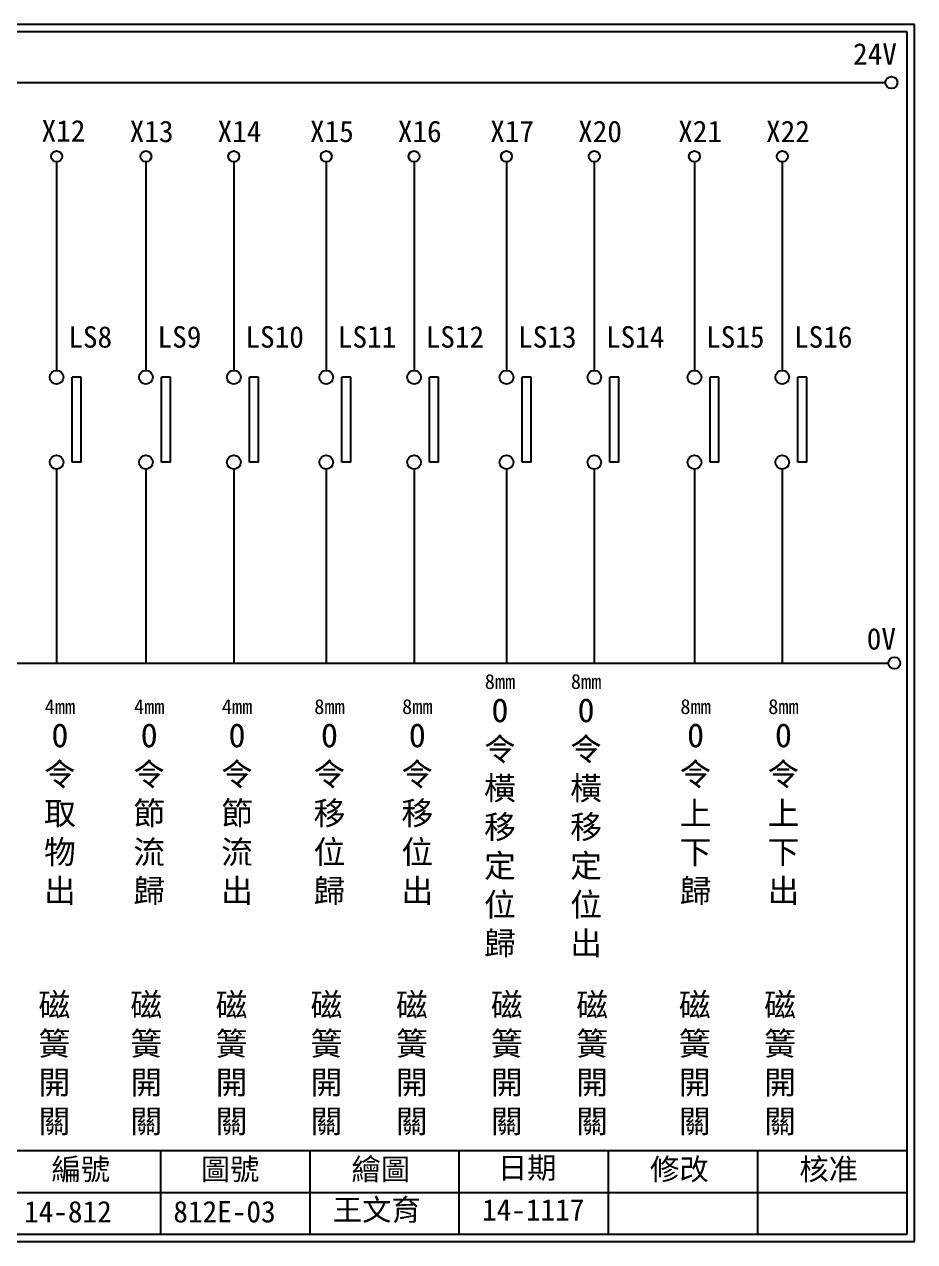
# Model space of a CAD drawing. Extents: x 275 to 562, y 265 to 469.
# Drawn here: x 412.8 to 561.9, y 264.9 to 468.9 of the extents above; entities that cross this region are included whole.
import ezdxf

# ---------------------------------------------------------------- set-up
doc = ezdxf.new("R2010")
doc.units = 0
doc.layers.get('0').update_dxf_attribs({"linetype": 'CONTINUOUS'})
doc.layers.add('圖框層', color=7, linetype='CONTINUOUS')
doc.layers.add('標尺寸層', color=3, linetype='CONTINUOUS')
doc.styles.add('CNS', font='romanc.shx', dxfattribs={"bigfont": 'chineset.shx'})
doc.styles.add('STSL', font='kaiu.ttf')

msp = doc.modelspace()

# ---------------------------------------------------------------- linework, layer by layer
for p, q in [((422.33, 409.78), (420.83, 409.78)), ((437.28, 409.78), (435.78, 409.78)), ((452, 409.78), (450.49, 409.78)), ((467.47, 409.78), (465.97, 409.78)), ((482.18, 409.78), (480.68, 409.78)), ((497.66, 409.78), (496.16, 409.78)), ((512.37, 409.78), (510.87, 409.78)), ((529.13, 409.78), (527.63, 409.78)), ((543.85, 409.78), (542.34, 409.78)), ((422.33, 395.55), (420.83, 395.55)), ((437.28, 395.55), (435.78, 395.55)), ((452, 395.55), (450.49, 395.55)), ((467.47, 395.55), (465.97, 395.55)), ((482.18, 395.55), (480.68, 395.55)), ((497.66, 395.55), (496.16, 395.55)), ((512.37, 395.55), (510.87, 395.55)), ((529.13, 395.55), (527.63, 395.55)), ((543.85, 395.55), (542.34, 395.55))]:
    msp.add_line(p, q)
for centre in [(558.02, 459.17), (558.5, 361.9)]:
    msp.add_circle(centre, 1)
at = {"layer": '圖框層', "color": 7}
for p, q in [((561.9, 468.91), (274.9, 468.91)), ((560.65, 467.66), (276.15, 467.66)), ((560.65, 266.2), (560.65, 467.66)), ((561.9, 264.95), (561.9, 468.91)), ((276.15, 280.2), (560.65, 280.2)), ((435.65, 266.2), (435.65, 280.2)), ((460.65, 266.2), (460.65, 280.2)), ((485.65, 266.2), (485.65, 280.2)), ((510.65, 266.2), (510.65, 280.2)), ((535.65, 266.2), (535.65, 280.2)), ((410.65, 273.2), (560.65, 273.2)), ((276.15, 266.2), (560.65, 266.2)), ((274.9, 264.95), (561.9, 264.95))]:
    msp.add_line(p, q, dxfattribs=at)
at = {"layer": '標尺寸層', "color": 7}
for p, q in [((279.42, 459.17), (557.02, 459.17)), ((418.22, 445.86), (418.22, 410.93)), ((433.17, 445.86), (433.17, 410.93)), ((447.89, 445.86), (447.89, 410.93)), ((463.36, 445.86), (463.36, 410.93)), ((478.08, 445.86), (478.08, 410.93)), ((493.55, 445.86), (493.55, 410.93)), ((508.26, 445.86), (508.26, 410.93)), ((525.03, 445.86), (525.03, 410.93)), ((539.74, 445.86), (539.74, 410.93)), ((420.83, 395.55), (420.83, 409.78)), ((422.33, 395.55), (422.33, 409.78)), ((435.78, 395.55), (435.78, 409.78)), ((437.28, 395.55), (437.28, 409.78)), ((450.49, 395.55), (450.49, 409.78)), ((452, 395.55), (452, 409.78)), ((465.97, 395.55), (465.97, 409.78)), ((467.47, 395.55), (467.47, 409.78)), ((480.68, 395.55), (480.68, 409.78)), ((482.18, 395.55), (482.18, 409.78)), ((496.16, 395.55), (496.16, 409.78)), ((497.66, 395.55), (497.66, 409.78)), ((510.87, 395.55), (510.87, 409.78)), ((512.37, 395.55), (512.37, 409.78)), ((527.63, 395.55), (527.63, 409.78)), ((529.13, 395.55), (529.13, 409.78)), ((542.34, 395.55), (542.34, 409.78)), ((543.85, 395.55), (543.85, 409.78)), ((418.22, 394.41), (418.22, 361.9)), ((418.22, 394.4), (418.22, 361.9)), ((433.17, 394.41), (433.17, 361.9)), ((433.17, 394.4), (433.17, 361.9)), ((447.89, 394.41), (447.89, 361.9)), ((447.89, 394.4), (447.89, 361.9)), ((463.36, 394.41), (463.36, 361.9)), ((463.36, 394.4), (463.36, 361.9)), ((478.08, 394.41), (478.08, 361.9)), ((478.08, 394.4), (478.08, 361.9)), ((493.55, 394.41), (493.55, 361.9)), ((493.55, 394.4), (493.55, 361.9)), ((508.26, 394.41), (508.26, 361.9)), ((508.26, 394.4), (508.26, 361.9)), ((525.03, 394.41), (525.03, 361.9)), ((525.03, 394.4), (525.03, 361.9)), ((539.74, 394.41), (539.74, 361.9)), ((539.74, 394.4), (539.74, 361.9)), ((279.63, 361.9), (557.5, 361.9))]:
    msp.add_line(p, q, dxfattribs=at)
for centre, radius in [((418.22, 446.78), 0.92), ((433.17, 446.78), 0.92), ((433.17, 446.78), 0.92), ((447.89, 446.78), 0.92), ((463.36, 446.78), 0.92), ((463.36, 446.78), 0.92), ((478.08, 446.78), 0.92), ((493.55, 446.78), 0.92), ((493.55, 446.78), 0.92), ((508.26, 446.78), 0.92), ((525.03, 446.78), 0.92), ((525.03, 446.78), 0.92), ((539.74, 446.78), 0.92), ((418.22, 409.78), 1.15), ((433.17, 409.78), 1.15), ((447.89, 409.78), 1.15), ((463.36, 409.78), 1.15), ((478.08, 409.78), 1.15), ((493.55, 409.78), 1.15), ((508.26, 409.78), 1.15), ((525.03, 409.78), 1.15), ((539.74, 409.78), 1.15), ((418.22, 395.55), 1.15), ((433.17, 395.55), 1.15), ((447.89, 395.55), 1.15), ((463.36, 395.55), 1.15), ((478.08, 395.55), 1.15), ((493.55, 395.55), 1.15), ((508.26, 395.55), 1.15), ((525.03, 395.55), 1.15), ((539.74, 395.55), 1.15)]:
    msp.add_circle(centre, radius, dxfattribs=at)

# ---------------------------------------------------------------- texts
at = {"layer": '圖框層', "color": 4, "style": 'STSL'}
for s, p in [('24V', (551.58, 462.16)), ('X12', (415.69, 449.28)), ('X13', (430.45, 449.18)), ('X14', (445.16, 449.18)), ('X15', (460.64, 449.18)), ('X16', (475.35, 449.18)), ('X17', (490.82, 449.18)), ('X20', (505.54, 449.18)), ('X21', (522.3, 449.18)), ('X22', (537.01, 449.18)), ('LS8', (420.17, 414.74)), ('LS9', (435.12, 414.74)), ('LS10', (449.83, 414.74)), ('LS11', (465.31, 414.74)), ('LS12', (480.02, 414.74)), ('LS13', (495.5, 414.74)), ('LS14', (510.21, 414.74)), ('LS15', (526.97, 414.74)), ('LS16', (541.69, 414.74)), ('0V', (553.88, 364.15)), ('繪圖', (467.59, 275.29)), ('日期', (492.12, 275.53)), ('編號', (417.36, 275.28)), ('圖號', (442.36, 275.28)), ('修改', (517.59, 275.29)), ('核准', (542.59, 275.29)), ('14-812', (412.76, 268.17)), ('812E-03', (437.76, 268.17)), ('王文育', (464.46, 268.48)), ('14-1117', (489.46, 268.48))]:
    msp.add_text(s, height=3.6, dxfattribs=at).set_placement(p)
at = {"layer": '標尺寸層', "color": 7, "char_height": 3.9, "width": 4.9608, "attachment_point": 5, "style": 'CNS'}
for s, insert in [('{\\fDFKai-SB|b0|i0|c136|p65;\\H0.64103x;8mm\\H1.56x;\\PO\\P令\\P橫移定位歸}', (492.46, 336.31)), ('{\\fDFKai-SB|b0|i0|c136|p65;\\H0.64103x;8mm\\H1.56x;\\PO\\P令\\P橫移定位出}', (506.88, 336.31)), ('{\\fDFKai-SB|b0|i0|c136|p65;\\H0.64103x;4mm\\H1.56x;\\P\\H0.99999x;O\\P令\\P取物出}', (418.77, 338.61)), ('{\\fDFKai-SB|b0|i0|c136|p65;\\H0.64103x;4mm\\H1.56x;\\P\\H0.99999x;O\\P令\\P節流歸}', (433.72, 338.61)), ('{\\fDFKai-SB|b0|i0|c136|p65;\\H0.64103x;4mm\\H1.56x;\\P\\H0.99999x;O\\P令\\P\\H1x;節流出}', (448.43, 338.61)), ('{\\fDFKai-SB|b0|i0|c136|p65;\\H0.64103x;8mm\\H1.56x;\\P\\H0.99999x;O\\P令\\P移位歸}', (463.91, 338.61)), ('{\\fDFKai-SB|b0|i0|c136|p65;\\H0.64103x;8mm\\H1.56x;\\P\\H0.99999x;O\\P令\\P移位出}', (478.62, 338.61)), ('{\\fDFKai-SB|b0|i0|c136|p65;\\H0.64103x;8mm\\H1.56x;\\P\\H0.99999x;O\\P令\\P上下歸}', (525.22, 338.61)), ('{\\fDFKai-SB|b0|i0|c136|p65;\\H0.64103x;8mm\\H1.56x;\\P\\H0.99999x;O\\P令\\P上下出}', (539.93, 338.61)), ('{\\fDFKai-SB|b0|i0|c136|p65;磁簧開關}', (417.84, 294.67)), ('{\\fDFKai-SB|b0|i0|c136|p65;磁簧開關}', (433.23, 294.67)), ('{\\fDFKai-SB|b0|i0|c136|p65;磁簧開關}', (447.51, 294.67)), ('{\\fDFKai-SB|b0|i0|c136|p65;磁簧開關}', (463.41, 294.67)), ('{\\fDFKai-SB|b0|i0|c136|p65;磁簧開關}', (477.7, 294.67)), ('{\\fDFKai-SB|b0|i0|c136|p65;磁簧開關}', (493.6, 294.67)), ('{\\fDFKai-SB|b0|i0|c136|p65;磁簧開關}', (507.89, 294.67)), ('{\\fDFKai-SB|b0|i0|c136|p65;磁簧開關}', (525.08, 294.67)), ('{\\fDFKai-SB|b0|i0|c136|p65;磁簧開關}', (539.36, 294.67))]:
    msp.add_mtext(s, dxfattribs=dict(at, insert=insert))

doc.saveas('drawing.dxf')
